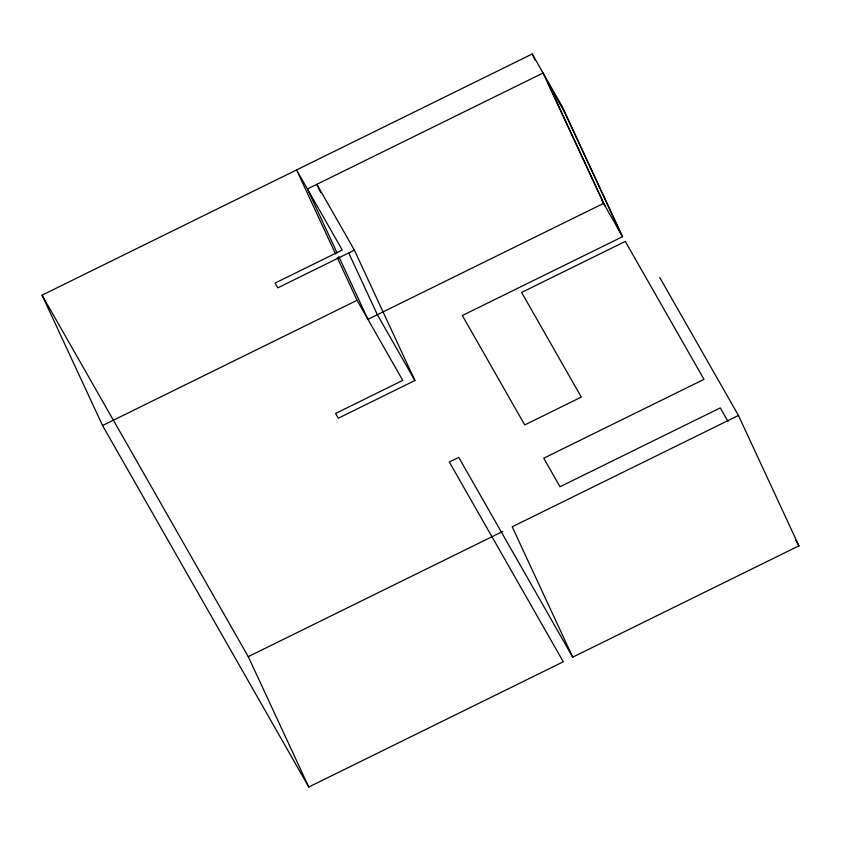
<?xml version="1.0" encoding="UTF-8"?>
<svg xmlns="http://www.w3.org/2000/svg" width="841" height="841" viewBox="0 0 841 841"><rect width="100%" height="100%" fill="white"/><g stroke="black" fill="none" stroke-linecap="round" stroke-linejoin="round"><path stroke-width="1.26" d="M659.754 277.53L738.44 415.454L798.95 545.83L572.721 657.147L458.755 457.378L449.325 462.024L563.291 661.783L308.773 787.018L102.56 425.546L42.05 295.17L532.227 53.982L562.072 106.302L622.582 236.668L462.34 315.522L524.742 424.915L581.299 397.089L521.609 292.447L625.294 241.43L703.98 379.354L543.738 458.208L560.011 486.75L720.264 407.896L728.064 421.572M337.273 257.64L357.078 300.311L402.765 380.395L335.591 413.446L338.303 418.208L414.907 380.51L354.387 250.145L277.793 287.832L275.081 283.081L342.245 250.029L296.558 169.945L335.622 254.087M102.56 425.546L357.078 300.311M42.05 295.17L248.263 656.642L502.771 531.417M738.44 415.454L512.201 526.781L572.721 657.147M601.672 200.021L622.582 236.668M795.702 540.122L798.95 545.83M354.387 250.145L316.847 184.326L320.694 192.621M414.907 380.51L377.357 314.692L348.752 253.067M621.226 234.292L564.49 112.074L548.216 83.532L604.942 205.751M532.227 53.982L534.971 59.911M337.125 252.962L307.417 188.962L543.076 73.009L603.586 203.375L367.927 319.338L338.776 256.516M248.263 656.642L308.773 787.018"/></g></svg>
